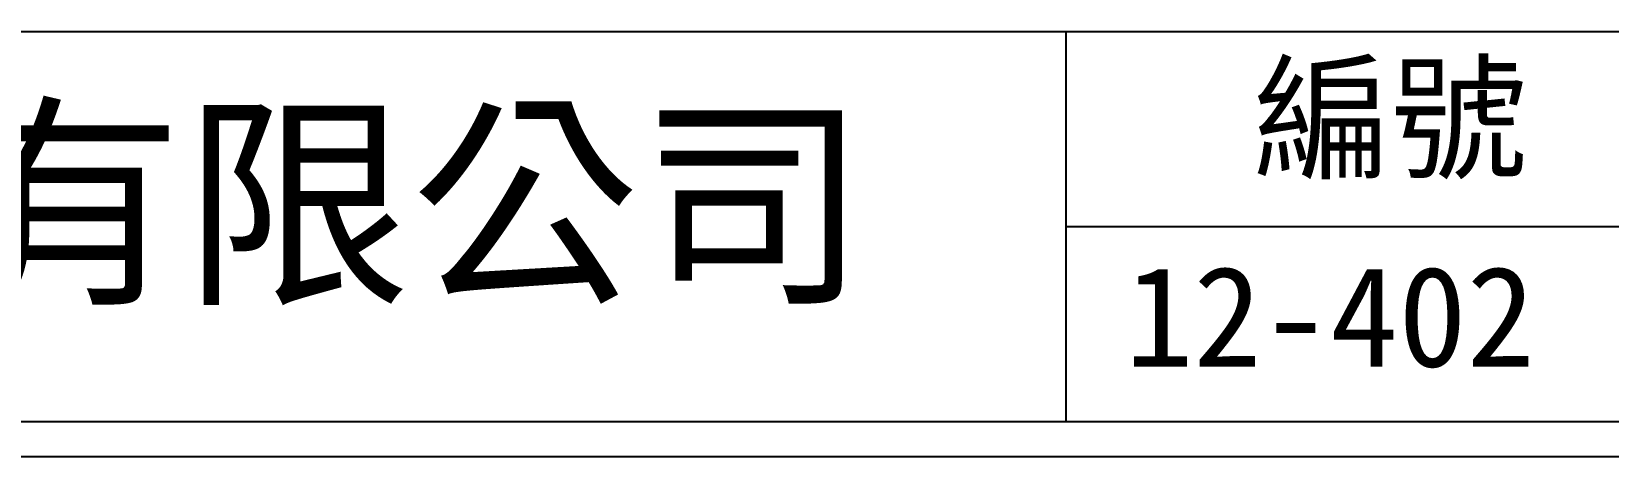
# Model space of a CAD drawing. Extents: x 325 to 612, y 3 to 207.
# Drawn here: x 424 to 480.5, y 3 to 18.2 of the extents above; entities that cross this region are included whole.
import ezdxf

# ---------------------------------------------------------------- set-up
doc = ezdxf.new("R2010")
doc.units = 0
doc.layers.add('圖框層', color=7, linetype='CONTINUOUS')
doc.styles.add('STSL', font='KAIU.TTF')

msp = doc.modelspace()

# ---------------------------------------------------------------- linework, layer by layer
at = {"layer": '圖框層', "color": 7}
for p, q in [((326.569, 18.25), (611.07, 18.25)), ((461.07, 4.25), (461.07, 18.25)), ((461.07, 11.25), (611.07, 11.25)), ((326.569, 4.25), (611.07, 4.25)), ((325.319, 3), (612.319, 3))]:
    msp.add_line(p, q, dxfattribs=at)

# ---------------------------------------------------------------- texts
at = {"layer": '圖框層', "color": 4, "style": 'STSL'}
for s, height, p in [('編號', 3.6, (467.785, 13.337)), ('泓陞自動化科技有限公司', 6, (363.923, 9.076)), ('12-402', 3.6, (463.183, 6.224))]:
    msp.add_text(s, height=height, dxfattribs=at).set_placement(p)

doc.saveas('drawing.dxf')
